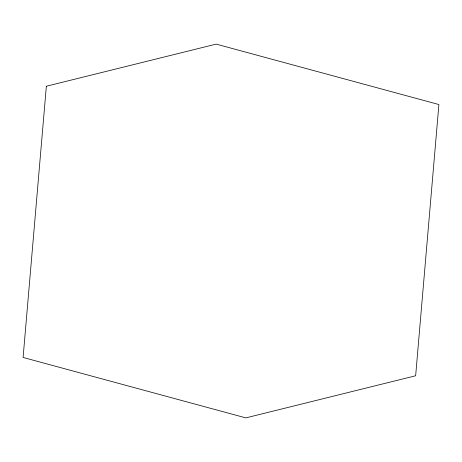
<?xml version="1.0" encoding="UTF-8"?>
<svg xmlns="http://www.w3.org/2000/svg" width="462" height="462" viewBox="0 0 462 462"><rect width="100%" height="100%" fill="white"/><g stroke="black" fill="none" stroke-linecap="round" stroke-linejoin="round"><path stroke-width="0.69" d="M46.35 86.238L23.1 357.461L245.836 417.885L415.65 375.762L438.9 104.539L216.164 44.115L46.35 86.238"/></g></svg>
